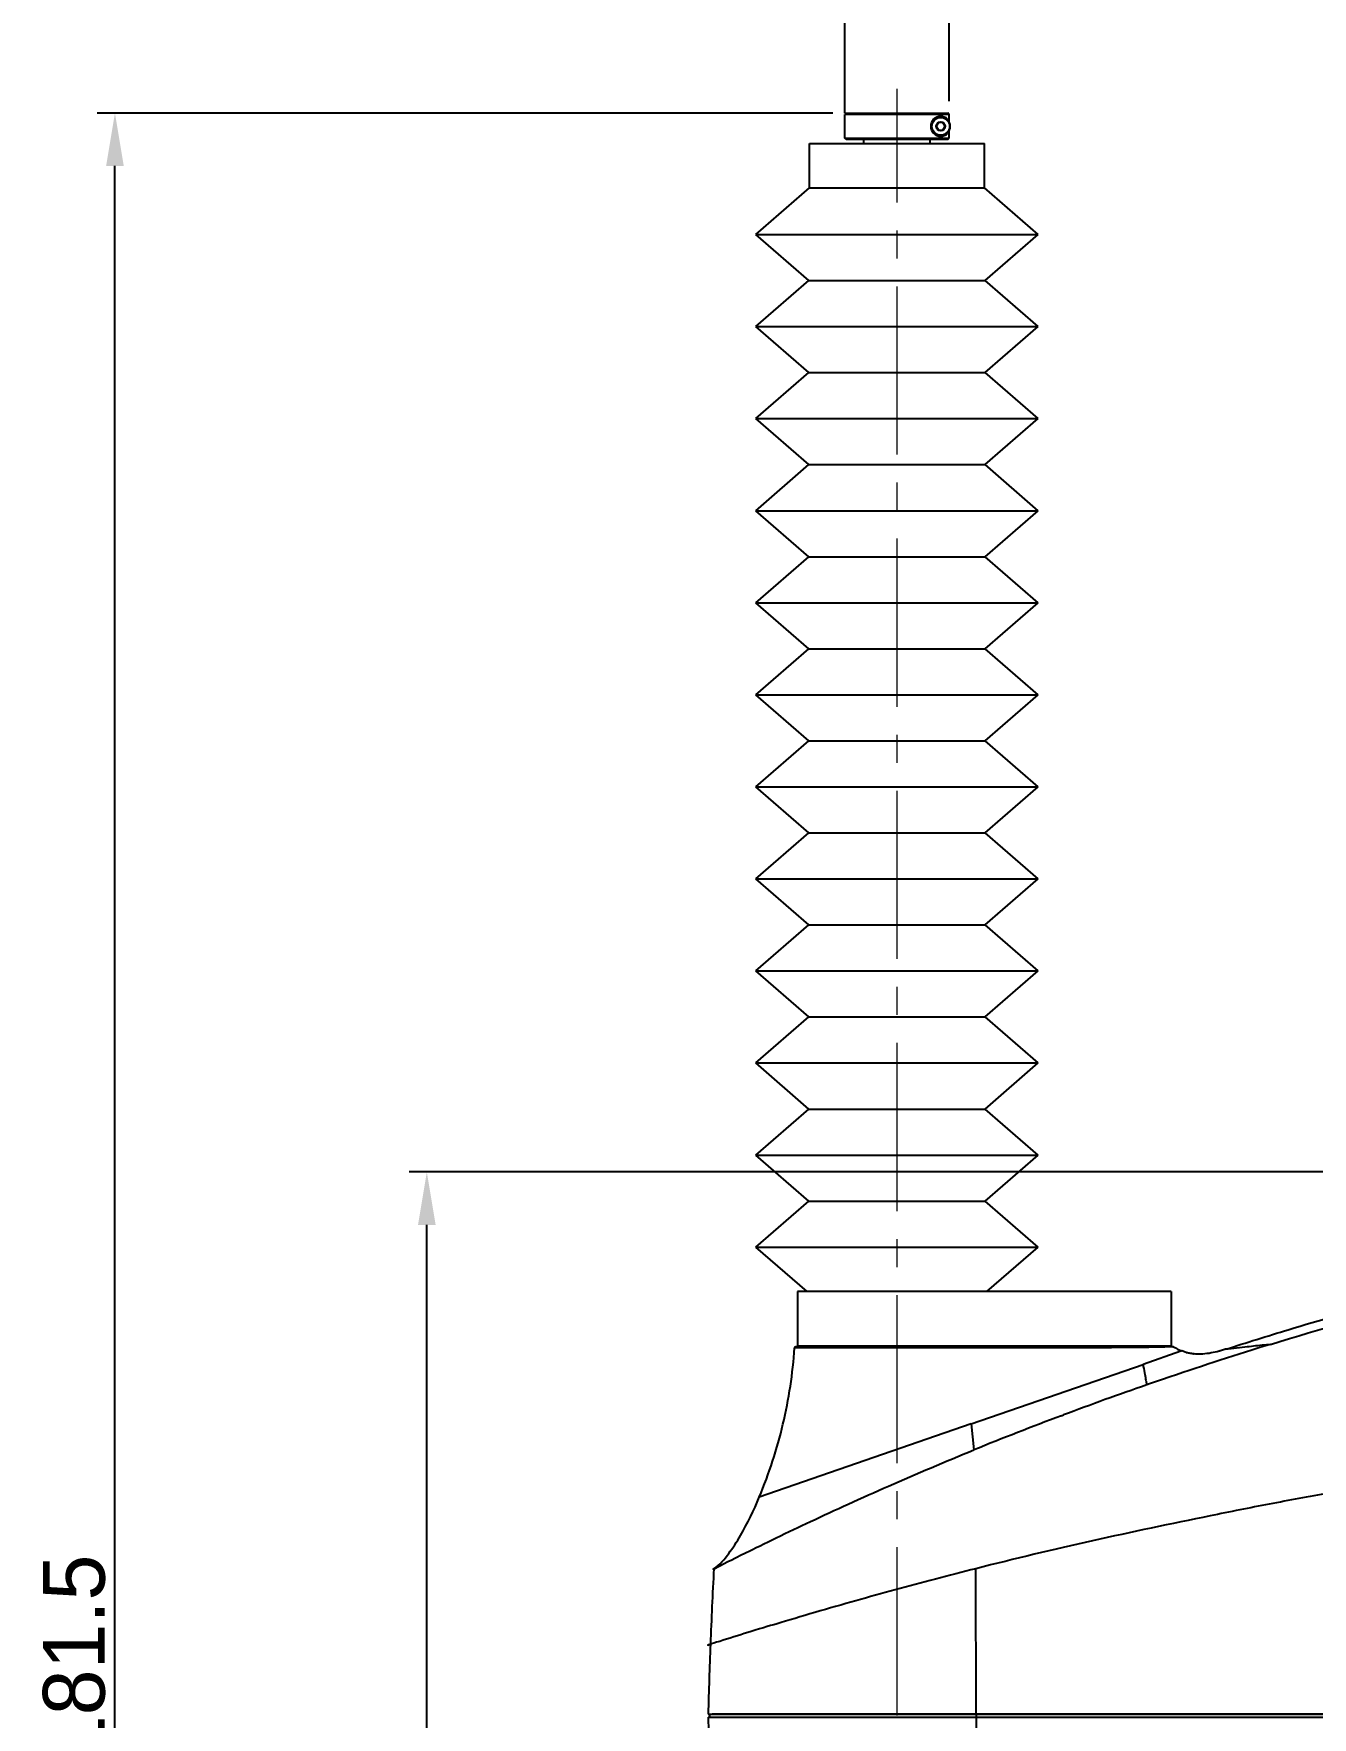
# Model space of a CAD drawing. Header units: millimetres. Extents: x 4086 to 8300, y 123 to 1549.
# Drawn here: x 6635.5 to 6780.3, y 1046.1 to 1236.9 of the extents above; entities that cross this region are included whole.
import ezdxf

# ---------------------------------------------------------------- set-up
doc = ezdxf.new("R2010")
doc.units = ezdxf.units.MM
doc.linetypes.add('CENTER2', pattern=[28.575, 19.05, -3.175, 3.175, -3.175])
doc.layers.add('中心线层', color=7, linetype='CENTER2', lineweight=0)
doc.styles.add('思源黑', font='SourceHanSansCN-Normal.ttf')
doc.dimstyles.new('尺寸标注_3_10比例', dxfattribs={"dimtxt": 7, "dimasz": 6, "dimexe": 2, "dimexo": 1.5, "dimgap": 1, "dimtad": 1, "dimdec": 1, "dimlfac": 3.333333, "dimdsep": 46, "dimtxsty": '思源黑', "dimcen": 0.09, "dimadec": 0, "dimazin": 0, "dimtp": 0.01, "dimtm": 0.01, "dimtfac": 1, "dimtdec": 1, "dimtofl": 0, "dimtmove": 0, "dimatfit": 3, "dimfxl": 0, "dimtolj": 1, "dimarcsym": 0})

# ---------------------------------------------------------------- blocks, each defined once
blk = doc.blocks.new('*D1620')
at = {"color": 0, "lineweight": -2}
for p, q in [((6807.18, 1107.91), (6677.99, 1107.91)), ((6679.99, 878.56), (6679.99, 1101.91)), ((6934.86, 872.56), (6677.99, 872.56))]:
    blk.add_line(p, q, dxfattribs=at)
at = {"color": 0}
for points in [[(6680.99, 1101.91), (6678.99, 1101.91), (6679.99, 1107.91)], [(6678.99, 878.56), (6680.99, 878.56), (6679.99, 872.56)]]:
    blk.add_solid(points, dxfattribs=at)
at = {"layer": 'Defpoints', "color": 0}
for p in [(6679.99, 1107.91), (6808.68, 1107.91), (6936.36, 872.56)]:
    blk.add_point(p, dxfattribs=at)
at = {"color": 0, "insert": (6675.37, 990.23), "char_height": 7, "attachment_point": 5, "rotation": 90, "style": '思源黑'}
blk.add_mtext('\\A1;784.5', dxfattribs=at)
blk = doc.blocks.new('*D1621')
at = {"color": 0, "lineweight": -2}
for p, q in [((6725.98, 1227.91), (6642.66, 1227.91)), ((6644.66, 878.56), (6644.66, 1221.91)), ((6934.86, 872.56), (6642.66, 872.56))]:
    blk.add_line(p, q, dxfattribs=at)
at = {"color": 0}
for points in [[(6645.66, 1221.91), (6643.66, 1221.91), (6644.66, 1227.91)], [(6643.66, 878.56), (6645.66, 878.56), (6644.66, 872.56)]]:
    blk.add_solid(points, dxfattribs=at)
at = {"layer": 'Defpoints', "color": 0}
for p in [(6644.66, 1227.91), (6727.48, 1227.91), (6936.36, 872.56)]:
    blk.add_point(p, dxfattribs=at)
at = {"color": 0, "insert": (6640.05, 1050.23), "char_height": 7, "attachment_point": 5, "rotation": 90, "style": '思源黑'}
blk.add_mtext('\\A1;\\A1;1181.5', dxfattribs=at)
blk = doc.blocks.new('*D1629')
at = {"color": 0, "lineweight": -2}
for p, q in [((6727.33, 1227.91), (6727.33, 1242.32)), ((6739.18, 1229.26), (6739.18, 1242.32)), ((6721.33, 1240.32), (6715.33, 1240.32)), ((6745.18, 1240.32), (6777.65, 1240.32))]:
    blk.add_line(p, q, dxfattribs=at)
at = {"color": 0}
for points in [[(6721.33, 1239.32), (6721.33, 1241.32), (6727.33, 1240.32)], [(6745.18, 1241.32), (6745.18, 1239.32), (6739.18, 1240.32)]]:
    blk.add_solid(points, dxfattribs=at)
at = {"layer": 'Defpoints', "color": 0}
for p in [(6739.18, 1240.32), (6739.18, 1227.76), (6727.33, 1226.41)]:
    blk.add_point(p, dxfattribs=at)
at = {"color": 0, "insert": (6764.41, 1245.84), "char_height": 7, "attachment_point": 5, "style": '思源黑'}
blk.add_mtext('\\A1;\\A1;φ39.5', dxfattribs=at)

msp = doc.modelspace()

# ---------------------------------------------------------------- linework, layer by layer
for p, q in [((6727.481, 1227.906), (6727.331, 1227.756)), ((6727.331, 1225.056), (6727.331, 1227.756)), ((6739.176, 1227.756), (6727.331, 1227.756)), ((6727.481, 1227.906), (6739.026, 1227.906)), ((6737.947, 1226.85), (6737.688, 1226.403)), ((6738.463, 1226.849), (6737.947, 1226.85)), ((6738.72, 1226.403), (6738.463, 1226.849)), ((6738.988, 1227.21), (6738.988, 1227.102)), ((6739.076, 1227.856), (6739.026, 1227.906)), ((6739.126, 1227.806), (6739.076, 1227.856)), ((6739.176, 1227.756), (6739.126, 1227.806)), ((6739.176, 1226.799), (6739.176, 1227.756)), ((6727.481, 1224.906), (6727.331, 1225.056)), ((6727.331, 1225.056), (6739.176, 1225.056)), ((6739.026, 1224.906), (6727.481, 1224.906)), ((6729.506, 1224.456), (6729.506, 1224.906)), ((6737.006, 1224.456), (6737.006, 1224.906)), ((6737.688, 1226.403), (6737.946, 1225.956)), ((6737.946, 1225.956), (6738.462, 1225.956)), ((6738.462, 1225.956), (6738.72, 1226.403)), ((6738.988, 1225.703), (6738.988, 1225.595)), ((6739.026, 1224.906), (6739.176, 1225.056)), ((6739.176, 1225.056), (6739.176, 1226.006)), ((6723.341, 1219.431), (6723.341, 1224.456)), ((6723.341, 1224.456), (6743.171, 1224.456)), ((6743.171, 1219.431), (6743.171, 1224.456)), ((6717.254, 1214.14), (6723.341, 1219.431)), ((6723.341, 1219.431), (6743.171, 1219.431)), ((6749.257, 1214.14), (6743.171, 1219.431)), ((6723.254, 1208.925), (6717.254, 1214.14)), ((6717.254, 1214.14), (6749.257, 1214.14)), ((6743.257, 1208.925), (6749.257, 1214.14)), ((6717.254, 1203.709), (6723.254, 1208.925)), ((6723.254, 1208.925), (6743.257, 1208.925)), ((6749.257, 1203.709), (6743.257, 1208.925)), ((6723.254, 1198.493), (6717.254, 1203.709)), ((6717.254, 1203.709), (6749.257, 1203.709)), ((6743.257, 1198.493), (6749.257, 1203.709)), ((6717.254, 1193.278), (6723.254, 1198.493)), ((6723.254, 1198.493), (6743.257, 1198.493)), ((6749.257, 1193.278), (6743.257, 1198.493)), ((6723.254, 1188.062), (6717.254, 1193.278)), ((6717.254, 1193.278), (6749.257, 1193.278)), ((6743.257, 1188.062), (6749.257, 1193.278)), ((6717.254, 1182.846), (6723.254, 1188.062)), ((6723.254, 1188.062), (6743.257, 1188.062)), ((6749.257, 1182.846), (6743.257, 1188.062)), ((6723.254, 1177.63), (6717.254, 1182.846)), ((6717.254, 1182.846), (6749.257, 1182.846)), ((6743.257, 1177.63), (6749.257, 1182.846)), ((6717.254, 1172.415), (6723.254, 1177.63)), ((6723.254, 1177.63), (6743.257, 1177.63)), ((6749.257, 1172.415), (6743.257, 1177.63)), ((6723.254, 1167.199), (6717.254, 1172.415)), ((6717.254, 1172.415), (6749.257, 1172.415)), ((6743.257, 1167.199), (6749.257, 1172.415)), ((6717.254, 1161.983), (6723.254, 1167.199)), ((6723.254, 1167.199), (6743.257, 1167.199)), ((6749.257, 1161.983), (6743.257, 1167.199)), ((6723.254, 1156.768), (6717.254, 1161.983)), ((6717.254, 1161.983), (6749.257, 1161.983)), ((6743.257, 1156.768), (6749.257, 1161.983)), ((6717.254, 1151.552), (6723.254, 1156.768)), ((6723.254, 1156.768), (6743.257, 1156.768)), ((6749.257, 1151.552), (6743.257, 1156.768)), ((6723.254, 1146.336), (6717.254, 1151.552)), ((6717.254, 1151.552), (6749.257, 1151.552)), ((6743.257, 1146.336), (6749.257, 1151.552)), ((6717.254, 1141.12), (6723.254, 1146.336)), ((6723.254, 1146.336), (6743.257, 1146.336)), ((6749.257, 1141.12), (6743.257, 1146.336)), ((6723.254, 1135.905), (6717.254, 1141.12)), ((6717.254, 1141.12), (6749.257, 1141.12)), ((6743.257, 1135.905), (6749.257, 1141.12)), ((6717.254, 1130.689), (6723.254, 1135.905)), ((6723.254, 1135.905), (6743.257, 1135.905)), ((6749.257, 1130.689), (6743.257, 1135.905)), ((6723.254, 1125.473), (6717.254, 1130.689)), ((6717.254, 1130.689), (6749.257, 1130.689)), ((6743.257, 1125.473), (6749.257, 1130.689)), ((6717.254, 1120.257), (6723.254, 1125.473)), ((6723.254, 1125.473), (6743.257, 1125.473)), ((6749.257, 1120.257), (6743.257, 1125.473)), ((6723.254, 1115.042), (6717.254, 1120.257)), ((6717.254, 1120.257), (6749.257, 1120.257)), ((6743.257, 1115.042), (6749.257, 1120.257)), ((6717.254, 1109.826), (6723.254, 1115.042)), ((6723.254, 1115.042), (6743.257, 1115.042)), ((6749.257, 1109.826), (6743.257, 1115.042)), ((6723.254, 1104.61), (6717.254, 1109.826)), ((6717.254, 1109.826), (6749.257, 1109.826)), ((6743.257, 1104.61), (6749.257, 1109.826)), ((6717.254, 1099.395), (6723.254, 1104.61)), ((6723.254, 1104.61), (6743.257, 1104.61)), ((6749.257, 1099.395), (6743.257, 1104.61)), ((6723.064, 1094.344), (6717.254, 1099.395)), ((6717.254, 1099.395), (6749.257, 1099.395)), ((6743.447, 1094.344), (6749.257, 1099.395)), ((6721.991, 1094.344), (6721.991, 1088.179)), ((6764.321, 1094.344), (6721.991, 1094.344)), ((6764.321, 1094.344), (6764.321, 1088.179)), ((6721.98, 1087.966), (6721.638, 1087.966)), ((6764.507, 1088.107), (6721.787, 1088.107)), ((6722.065, 1087.966), (6721.98, 1087.966)), ((6764.321, 1088.179), (6721.991, 1088.179)), ((6722.186, 1087.966), (6722.065, 1087.966)), ((6765.391, 1087.583), (6761.124, 1086.105)), ((6765.523, 1087.628), (6765.392, 1087.583)), ((6766.028, 1087.457), (6765.522, 1087.628)), ((6769.884, 1087.636), (6769.532, 1087.543)), ((6769.533, 1087.543), (6769.532, 1087.543)), ((6770.476, 1087.814), (6769.533, 1087.543)), ((6770.478, 1087.814), (6769.884, 1087.636)), ((6770.478, 1087.814), (6770.476, 1087.814)), ((6775.574, 1088.373), (6774.603, 1088.266)), ((6741.67, 1079.369), (6761.124, 1086.105)), ((6766.407, 1087.367), (6766.028, 1087.457)), ((6766.925, 1087.291), (6766.407, 1087.367)), ((6767.48, 1087.264), (6766.925, 1087.291)), ((6767.655, 1087.266), (6767.48, 1087.264)), ((6767.655, 1087.266), (6767.654, 1087.266)), ((6751.872, 1080.282), (6752.11, 1080.371)), ((6741.671, 1079.366), (6717.655, 1071.047)), ((6741.671, 1079.366), (6741.976, 1076.409)), ((6742.205, 1046.467), (6742.202, 1062.949)), ((6711.853, 1046.107), (6896.653, 1046.106)), ((6711.863, 1046.467), (6712.167, 1046.467)), ((6712.013, 1046.463), (6712.004, 1046.107)), ((6712.167, 1046.467), (6742.205, 1046.467)), ((6742.241, 1046.462), (6712.333, 1046.462)), ((6742.204, 1046.107), (6742.205, 1035.616)), ((6742.205, 1046.467), (6850.176, 1046.466)), ((6742.207, 1046.467), (6742.24, 1046.462)), ((6742.241, 1046.462), (6742.238, 1046.107)), ((6850.176, 1046.461), (6742.241, 1046.462))]:
    msp.add_line(p, q)
for radius in [1.05, 1.005, 0.516]:
    msp.add_circle((6738.204, 1226.403), radius)
for centre, radius, start, end in [((6738.204, 1226.403), 1.125, 45.88933, 314.11067), ((6764.471, 1075.029), 13.057, 91.7454, 92.15347), ((6895.071, 699.799), 406.533, 107.09411, 108.77723), ((6767.42, 1092.477), 5.21, 254.51045, 263.84787), ((6767.447, 1092.68), 5.414, 263.78891, 264.30104), ((6894.034, 702.254), 403.876, 109.15112, 110.57337), ((6869.169, 774.56), 327.414, 108.697, 109.19178), ((6890.706, 711.022), 394.498, 110.60513, 112.14866), ((7311.748, 1031.317), 600.076, 176.979101, 177.796529), ((7311.684, 1031.288), 600.013, 177.793585, 178.550378), ((7243.099, 1071.594), 531.856, 182.74675, 183.64504)]:
    msp.add_arc(centre, radius, start, end)
for points, knots in [([(6775.574, 1088.373), (6786.903, 1091.861), (6818.182, 1100.069), (6850.216, 1104.964), (6870.57, 1106.93)], [0, 0, 0, 0, 0.3669668, 1, 1, 1, 1]), ([(6770.476, 1087.814), (6772.839, 1088.576), (6782.393, 1091.559), (6792.052, 1094.202), (6799.354, 1096.02)], [0, 0, 0, 0, 0.2480488, 1, 1, 1, 1]), ([(6717.655, 1071.048), (6718.778, 1073.728), (6720.555, 1079.291), (6721.462, 1085.065), (6721.638, 1087.966)], [0, 0, 0, 0, 0.4999148, 1, 1, 1, 1]), ([(6763.981, 1088.078), (6762.996, 1088.041), (6760.159, 1088.019), (6753.219, 1087.948), (6740.272, 1088.013), (6729.177, 1087.961), (6722.186, 1087.966)], [0, 0, 0, 0, 0.0707176, 0.2036459, 0.4981819, 1, 1, 1, 1]), ([(6764.58, 1088.088), (6764.612, 1088.067), (6764.253, 1088.114), (6764.204, 1088.085), (6764.074, 1088.081)], [0, 0, 0, 0, 0.2293504, 1, 1, 1, 1]), ([(6764.507, 1088.107), (6764.519, 1088.107), (6764.545, 1088.104), (6764.568, 1088.094), (6764.58, 1088.088)], [0, 0, 0, 0, 0.4843788, 1, 1, 1, 1]), ([(6774.603, 1088.266), (6773.96, 1088.196), (6772.901, 1088.07), (6771.6, 1087.953), (6770.876, 1087.833), (6770.553, 1087.839), (6770.478, 1087.814)], [0, 0, 0, 0, 0.4674001, 0.7716966, 0.9427075, 1, 1, 1, 1]), ([(6761.124, 1086.103), (6761.168, 1085.787), (6761.272, 1085.234), (6761.402, 1084.588), (6761.458, 1084.192), (6761.507, 1083.979), (6761.517, 1083.867), (6761.56, 1083.786), (6761.546, 1083.776)], [0, 0, 0, 0, 0.4050862, 0.7146239, 0.8307927, 0.9192389, 0.9773999, 1, 1, 1, 1]), ([(6850.16, 1080.053), (6841.027, 1079.307), (6822.818, 1077.448), (6800.148, 1074.486), (6784.385, 1071.91), (6775.422, 1070.289), (6766.508, 1068.494), (6755.407, 1066.174), (6746.583, 1064.081), (6742.202, 1062.949)], [0, 0, 0, 0, 0.2512147, 0.5017127, 0.6266659, 0.6890709, 0.7514313, 0.8759381, 1, 1, 1, 1]), ([(6712.507, 1062.941), (6712.149, 1062.751), (6714.899, 1064.166), (6716.047, 1064.718), (6719.844, 1066.594), (6723.521, 1068.339), (6727.823, 1070.33), (6733.962, 1073.07), (6738.734, 1075.089), (6741.976, 1076.409)], [0, 0, 0, 0, 0.0374405, 0.1264901, 0.2427196, 0.3756921, 0.521313, 0.6759593, 1, 1, 1, 1]), ([(6712.506, 1062.941), (6713.172, 1063.396), (6714.241, 1064.653), (6715.986, 1067.357), (6717.031, 1069.559), (6717.655, 1071.048)], [0, 0, 0, 0, 0.2498138, 0.499808, 1, 1, 1, 1]), ([(6742.202, 1062.949), (6739.143, 1062.175), (6732.966, 1060.549), (6725.769, 1058.534), (6719.515, 1056.671), (6717.046, 1055.941), (6710.84, 1053.981), (6712.117, 1054.389)], [0, 0, 0, 0, 0.3026053, 0.6042376, 0.7472364, 0.8715035, 1, 1, 1, 1])]:
    msp.add_open_spline(points, degree=3, knots=knots)
for points in [[(6721.787, 1088.107), (6721.719, 1088.107), (6721.642, 1088.035), (6721.638, 1087.966)], [(6722.099, 1088.107), (6722.143, 1088.107), (6722.191, 1088.138), (6722.22, 1088.179)], [(6764.093, 1088.107), (6764.049, 1088.107), (6764.001, 1088.138), (6763.971, 1088.179)], [(6764.58, 1088.088), (6764.886, 1087.919), (6765.197, 1087.757), (6765.523, 1087.628)], [(6769.533, 1087.542), (6768.919, 1087.39), (6768.287, 1087.283), (6767.655, 1087.267)], [(6767.654, 1087.267), (6767.406, 1087.26), (6767.157, 1087.268), (6766.909, 1087.293)]]:
    msp.add_open_spline(points, degree=3)
at = {"layer": '中心线层'}
msp.add_line((6733.256, 846.306), (6733.256, 1230.667), dxfattribs=at)

# ---------------------------------------------------------------- dimensions: what is measured, and where the dimension line sits
dim = msp.add_linear_dim(base=(6739.176, 1240.32), p1=(6727.331, 1226.406), p2=(6739.176, 1227.756), text='\\A1;φ<>', dimstyle='尺寸标注_3_10比例', override={"dimtxsty": '思源黑'})
dim.commit()
dim.dimension.update_dxf_attribs({"geometry": '*D1629', "text_midpoint": (6764.411, 1240.32), "dimtype": 160})
dim = msp.add_linear_dim(base=(6644.663, 1227.906), p1=(6936.355, 872.556), p2=(6727.481, 1227.906), angle=90, text='\\A1;1181.5', dimstyle='尺寸标注_3_10比例', override={"dimtxsty": '思源黑'})
dim.commit()
dim.dimension.update_dxf_attribs({"geometry": '*D1621', "text_midpoint": (6640.046, 1050.231)})
dim = msp.add_linear_dim(base=(6679.987, 1107.907), p1=(6936.355, 872.556), p2=(6808.678, 1107.907), angle=90, dimstyle='尺寸标注_3_10比例')
dim.commit()
dim.dimension.update_dxf_attribs({"geometry": '*D1620', "text_midpoint": (6675.37, 990.231)})

doc.saveas('drawing.dxf')
